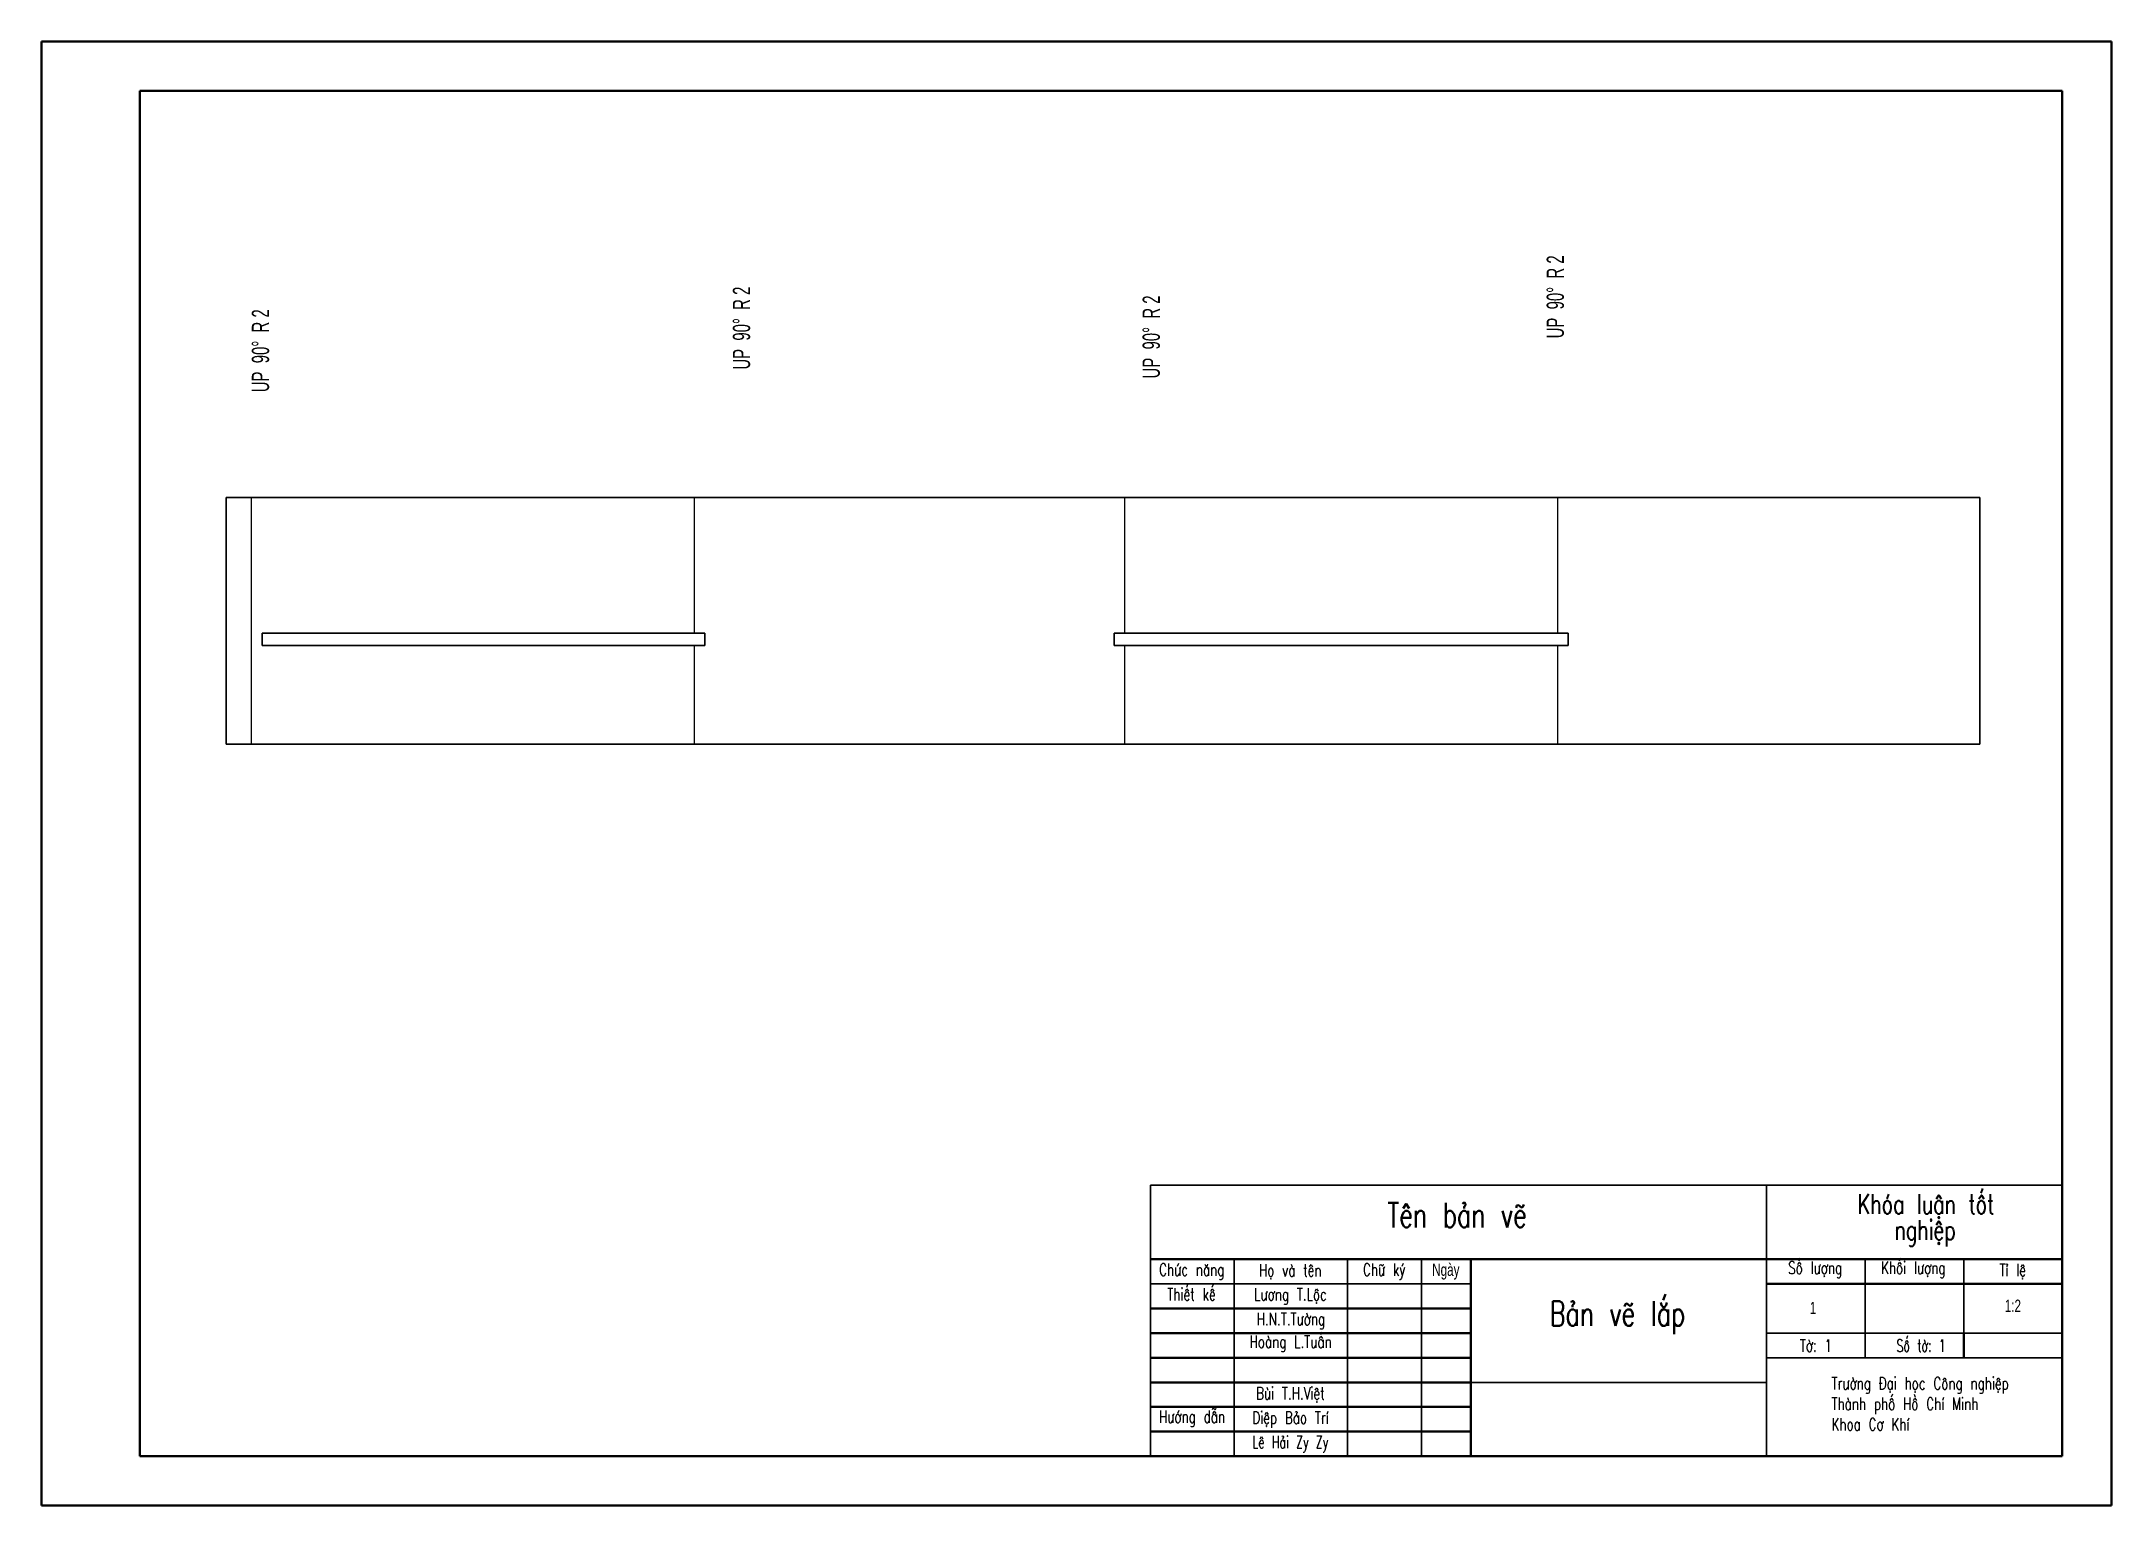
# Model space of a CAD drawing. Header units: millimetres. Extents: x 0 to 420, y 0 to 297.
import ezdxf

# ---------------------------------------------------------------- set-up
doc = ezdxf.new("R2010")
doc.units = ezdxf.units.MM
doc.layers.add('SLD-0', color=179, linetype='Continuous', lineweight=50)
doc.styles.add('SLDTEXTSTYLE0', font='TXT', dxfattribs={"width": 0.710611, "bigfont": 'bigfont'})
doc.styles.add('SLDTEXTSTYLE1', font='TXT', dxfattribs={"width": 0.657958, "bigfont": 'bigfont'})
doc.styles.add('SLDTEXTSTYLE2', font='TXT', dxfattribs={"width": 0.710611})
doc.styles.add('SLDTEXTSTYLE3', font='TXT', dxfattribs={"width": 0.645833})

msp = doc.modelspace()

# ---------------------------------------------------------------- linework, layer by layer
at = {"color": 7, "linetype": 'Continuous', "lineweight": 35}
for p, q in [((37.48, 204.46), (37.48, 154.46)), ((393.25, 204.46), (37.48, 204.46)), ((393.25, 154.46), (393.25, 204.46)), ((44.79, 176.96), (134.61, 176.96)), ((44.79, 176.96), (44.79, 174.46)), ((134.61, 174.46), (134.61, 176.96)), ((217.61, 176.96), (309.75, 176.96)), ((217.61, 174.46), (217.61, 176.96)), ((309.75, 176.96), (309.75, 174.46)), ((134.61, 174.46), (44.79, 174.46)), ((309.75, 174.46), (217.61, 174.46)), ((393.25, 154.46), (37.48, 154.46))]:
    msp.add_line(p, q, dxfattribs=at)
at = {"color": 7, "linetype": 'Continuous'}
for p, q in [((42.64, 154.46), (42.64, 204.46)), ((132.45, 204.46), (132.45, 176.96)), ((219.77, 204.46), (219.77, 176.96)), ((307.59, 204.46), (307.59, 176.96)), ((132.45, 174.46), (132.45, 154.46)), ((219.77, 174.46), (219.77, 154.46)), ((307.59, 174.46), (307.59, 154.46))]:
    msp.add_line(p, q, dxfattribs=at)
at = {"layer": 'SLD-0'}
for p, q in [((420, 297), (0, 297)), ((0, 297), (0, 0)), ((420, 0), (420, 297)), ((410, 287), (20, 287)), ((20, 287), (20, 10)), ((410, 10), (410, 287)), ((410, 65), (410, 50)), ((290, 10), (290, 50)), ((410, 50), (410, 45)), ((350, 45), (410, 45)), ((410, 45), (410, 40)), ((225, 40), (290, 40)), ((410, 40), (410, 35)), ((225, 35), (290, 35)), ((390, 35), (390, 30)), ((410, 35), (410, 30)), ((225, 30), (290, 30)), ((410, 30), (410, 25)), ((225, 25), (290, 25)), ((410, 25), (410, 20)), ((225, 20), (290, 20)), ((410, 20), (410, 15)), ((225, 15), (290, 15)), ((410, 15), (410, 10)), ((20, 10), (410, 10)), ((225, 10), (242, 10)), ((242, 10), (265, 10)), ((265, 10), (280, 10)), ((280, 10), (290, 10)), ((290, 10), (350, 10)), ((350, 10), (370, 10)), ((370, 10), (390, 10)), ((390, 10), (410, 10)), ((0, 0), (420, 0))]:
    msp.add_line(p, q, dxfattribs=at)
at = {"layer": 'SLD-0', "lineweight": 35}
msp.add_line((225, 65), (410, 65), dxfattribs=at)
at = {"layer": 'SLD-0', "color": 7, "lineweight": 35}
for p, q in [((225, 10), (225, 65)), ((350, 65), (350, 10)), ((225, 50), (410, 50)), ((242, 10), (242, 50)), ((265, 10), (265, 50)), ((280, 10), (280, 50)), ((370, 50), (370, 30)), ((390, 50), (390, 35)), ((225, 45), (290, 45)), ((350, 45), (410, 45)), ((350, 35), (410, 35)), ((350, 30), (410, 30)), ((290, 25), (350, 25))]:
    msp.add_line(p, q, dxfattribs=at)
at = {"layer": 'SLD-0', "color": 7}
msp.add_line((225, 50), (410, 50), dxfattribs=at)

# ---------------------------------------------------------------- texts
at = {"color": 7, "linetype": 'Continuous', "lineweight": 0, "char_height": 3.5, "attachment_point": 2, "rotation": 90, "style": 'SLDTEXTSTYLE3'}
for insert in [(305.38, 245.18), (140.28, 238.84), (223.41, 237.05), (42.69, 234.25)]:
    msp.add_mtext('UP  90°  R 2', dxfattribs=dict(at, insert=insert))
at = {"layer": 'SLD-0'}
for s, insert, char_height, attachment_point, style in [('Khóa luận tốt', (382.33, 63.16), 4, 2, 'SLDTEXTSTYLE0'), ('Tên bản vẽ', (287.2, 61.44), 5, 2, 'SLDTEXTSTYLE0'), ('nghiệp', (382.15, 57.91), 4, 2, 'SLDTEXTSTYLE0'), ('Chức năng', (233.37, 49.12), 2.5, 2, 'SLDTEXTSTYLE0'), ('Họ và tên', (253.37, 49), 2.5, 2, 'SLDTEXTSTYLE0'), ('Chữ ký', (272.41, 49.12), 2.5, 2, 'SLDTEXTSTYLE0'), ('Ngày', (284.93, 49.09), 2.5, 2, 'SLDTEXTSTYLE2'), ('Số lượng', (359.86, 49.49), 2.5, 2, 'SLDTEXTSTYLE0'), ('Khối lượng', (379.76, 49.49), 2.5, 2, 'SLDTEXTSTYLE0'), ('Tỉ lệ', (399.93, 49.03), 2.5, 2, 'SLDTEXTSTYLE0'), ('Thiết kế', (233.33, 44.11), 2.5, 2, 'SLDTEXTSTYLE0'), ('Lương T.Lộc', (253.41, 44.09), 2.5, 2, 'SLDTEXTSTYLE0'), ('Bản vẽ lắp', (319.76, 41.46), 5, 2, 'SLDTEXTSTYLE0'), ('H.N.T.Tường', (253.51, 39.09), 2.5, 2, 'SLDTEXTSTYLE0'), ('1', (360.08, 41.33), 2.5, 3, 'SLDTEXTSTYLE2'), ('1:2', (399.97, 41.78), 2.5, 2, 'SLDTEXTSTYLE2'), ('Hoàng L.Tuấn', (253.44, 34.49), 2.5, 2, 'SLDTEXTSTYLE0'), ('Tờ: 1', (360.01, 33.72), 2.5, 2, 'SLDTEXTSTYLE0'), ('Số tờ: 1', (381.35, 33.69), 2.5, 2, 'SLDTEXTSTYLE1'), ('Trường Đại học Công nghiệp', (363.18, 26.05), 2.5, 1, 'SLDTEXTSTYLE0'), ('Bùi T.H.Việt', (253.39, 24.03), 2.5, 2, 'SLDTEXTSTYLE0'), ('Thành phố Hồ Chí Minh', (363.18, 21.9), 2.5, 1, 'SLDTEXTSTYLE0'), ('Hướng dẫn', (233.43, 19.28), 2.5, 2, 'SLDTEXTSTYLE0'), ('Diệp Bảo Trí', (253.42, 19.08), 2.5, 2, 'SLDTEXTSTYLE0'), ('Khoa Cơ Khí', (363.18, 17.75), 2.5, 1, 'SLDTEXTSTYLE0'), ('Lê Hải Zy Zy', (253.38, 14.12), 2.5, 2, 'SLDTEXTSTYLE1')]:
    msp.add_mtext(s, dxfattribs=dict(at, insert=insert, char_height=char_height, attachment_point=attachment_point, style=style))

doc.saveas('drawing.dxf')
